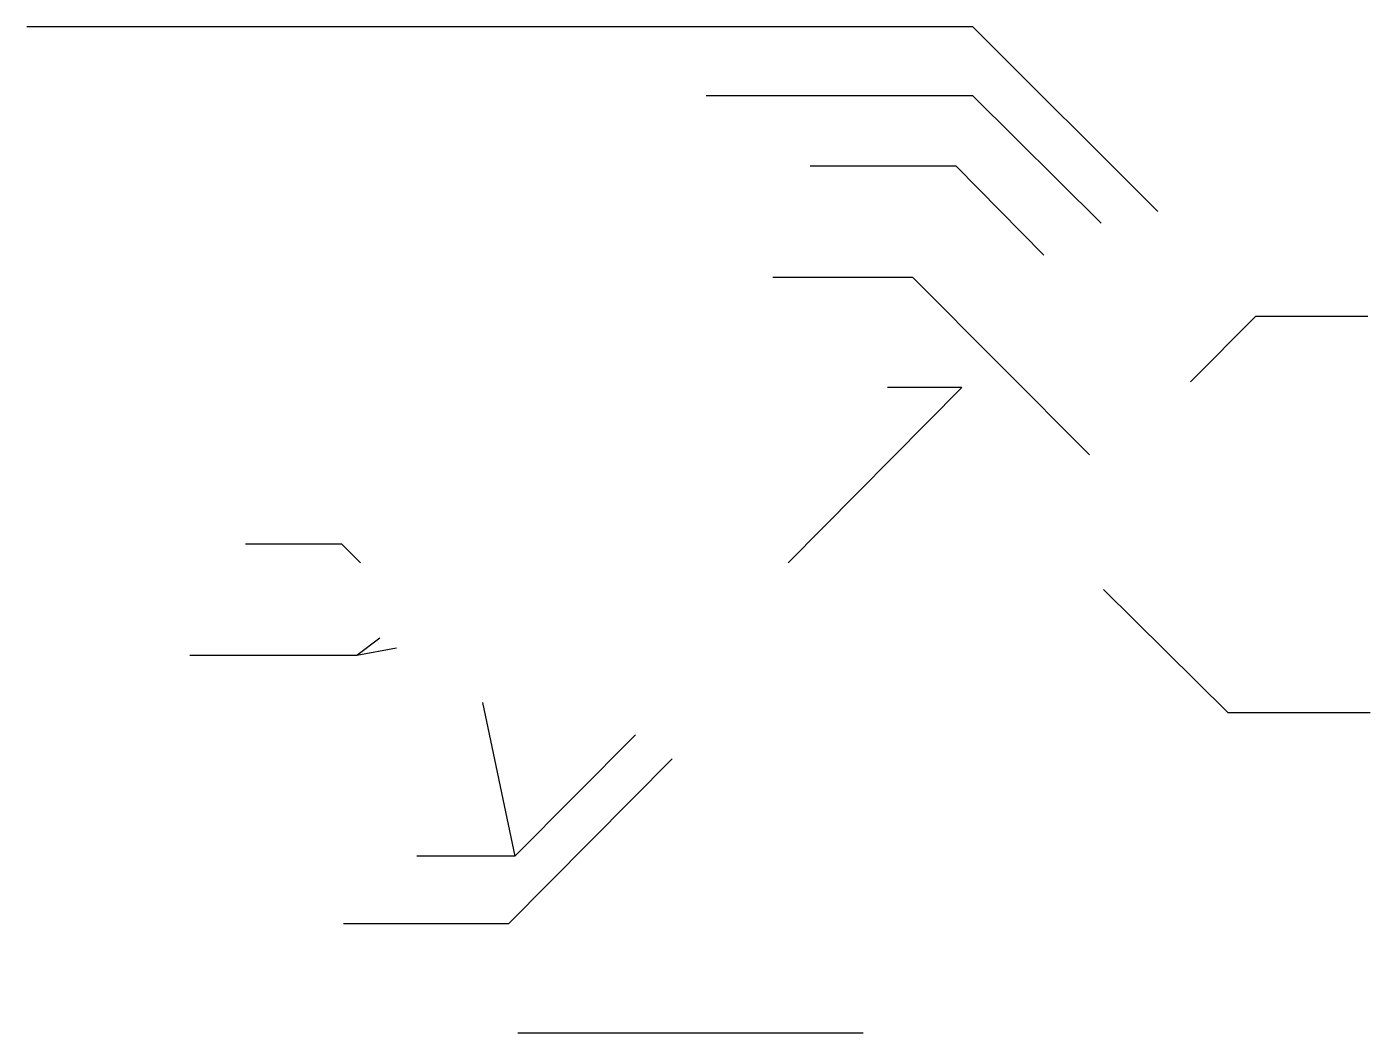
# Paper-space layout 'Layout1' of a CAD drawing. Extents: x 2.3 to 18, y 18.6 to 30.4.
import ezdxf

# ---------------------------------------------------------------- set-up
doc = ezdxf.new("R2010")
doc.units = 0
doc.layers.add('DIM-TXT', color=7, linetype='CONTINUOUS')

psp = doc.layouts.get("Layout1")

# ---------------------------------------------------------------- linework, layer by layer
at = {"layer": 'DIM-TXT', "color": 0, "linetype": 'CONTINUOUS'}
for p, q in [((6.614, 23.139), (6.153, 23.051)), ((7.616, 22.506), (7.994, 20.712)), ((12.057, 18.648), (8.031, 18.648))]:
    psp.add_line(p, q, dxfattribs=at)
at = {"layer": 'DIM-TXT', "color": 0, "linetype": 'CONTINUOUS', "flags": 128}
for points in [[(15.491, 28.23), (13.336, 30.384), (2.304, 30.384)], [(14.832, 28.094), (13.336, 29.582), (10.225, 29.582)], [(14.164, 27.721), (13.14, 28.759), (11.437, 28.759)], [(14.695, 25.393), (12.636, 27.462), (11.002, 27.462)], [(11.18, 24.135), (13.208, 26.177), (12.342, 26.177)], [(6.193, 24.134), (5.975, 24.353), (4.853, 24.353)], [(14.859, 23.821), (16.309, 22.388), (17.969, 22.388)]]:
    psp.add_lwpolyline(points, dxfattribs=at)
at = {"layer": 'DIM-TXT', "color": 0, "linetype": 'CONTINUOUS', "extrusion": (0, 0, -1), "flags": 128}
for points in [[(-15.872, 26.244), (-16.636, 27.009), (-17.942, 27.009)], [(-6.421, 23.254), (-6.153, 23.051), (-4.206, 23.051)], [(-9.403, 22.126), (-7.994, 20.712), (-6.85, 20.712)], [(-9.829, 21.849), (-7.921, 19.924), (-5.995, 19.924)]]:
    psp.add_lwpolyline(points, dxfattribs=at)

doc.saveas('drawing.dxf')
